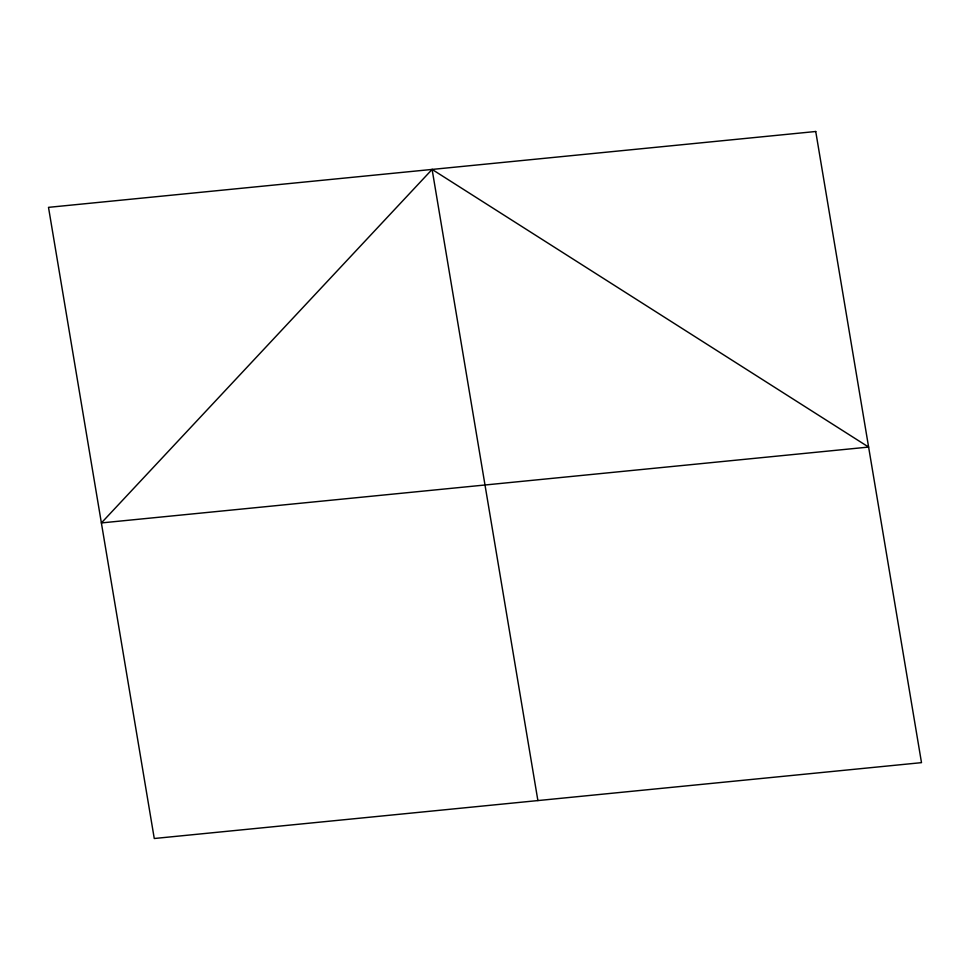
<?xml version="1.0" encoding="UTF-8"?>
<svg xmlns="http://www.w3.org/2000/svg" width="970" height="970" viewBox="0 0 970 970"><rect width="100%" height="100%" fill="white"/><g stroke="black" fill="none" stroke-linecap="round" stroke-linejoin="round"><path stroke-width="1.45" d="M432.111 169.423L101.389 522.927L868.611 447.073L432.111 169.423L537.889 800.577M815.734 131.496L48.5 207.35L154.266 838.504L921.5 762.65L815.734 131.496"/></g></svg>
